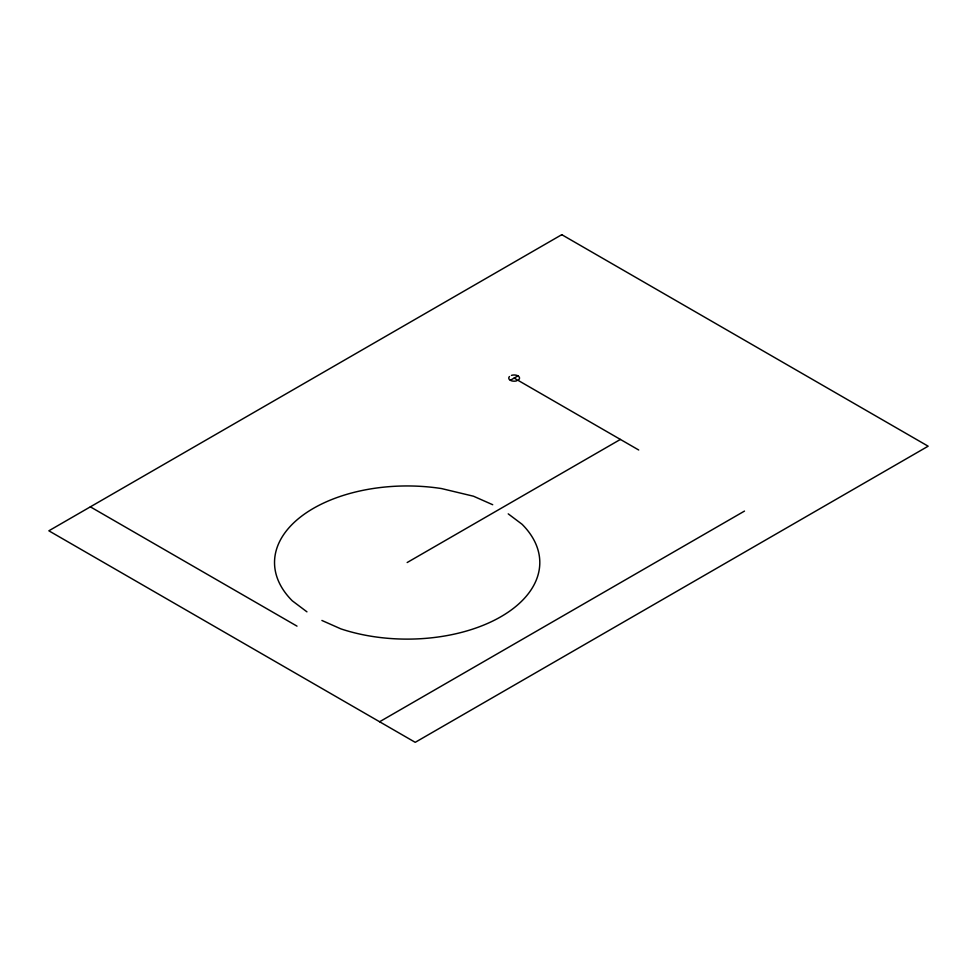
<?xml version="1.0" encoding="UTF-8"?>
<svg xmlns="http://www.w3.org/2000/svg" width="977" height="977" viewBox="0 0 977 977"><rect width="100%" height="100%" fill="white"/><g stroke="black" fill="none" stroke-linecap="round" stroke-linejoin="round"><path stroke-width="1.47" d="M509.481 376.524A5.386 3.114 0 0 0 510.336 380.285L517.957 375.889A5.386 3.114 0 0 1 518.811 379.638M407.165 562.532L620.395 439.43M379.589 721.759L744.498 511.081M492.701 504.718L473.491 496.218L441.494 488.561A132.64 76.585 0 0 0 301.93 515.917A132.64 76.585 0 0 0 292.294 600.818L306.937 611.834M321.897 620.456L340.839 628.858A132.64 76.585 0 0 0 500.957 616.682A132.64 76.585 0 0 0 522.036 524.246L508.235 513.865M514.146 378.087L638.714 450.006M90.36 506.843L296.996 626.135M511.447 375.388A5.386 3.114 0 0 1 517.957 375.889M516.845 380.774A5.386 3.114 0 0 1 510.336 380.285M561.775 234.675L48.85 530.804L415.225 742.325L928.15 446.196L561.775 234.675"/></g></svg>
